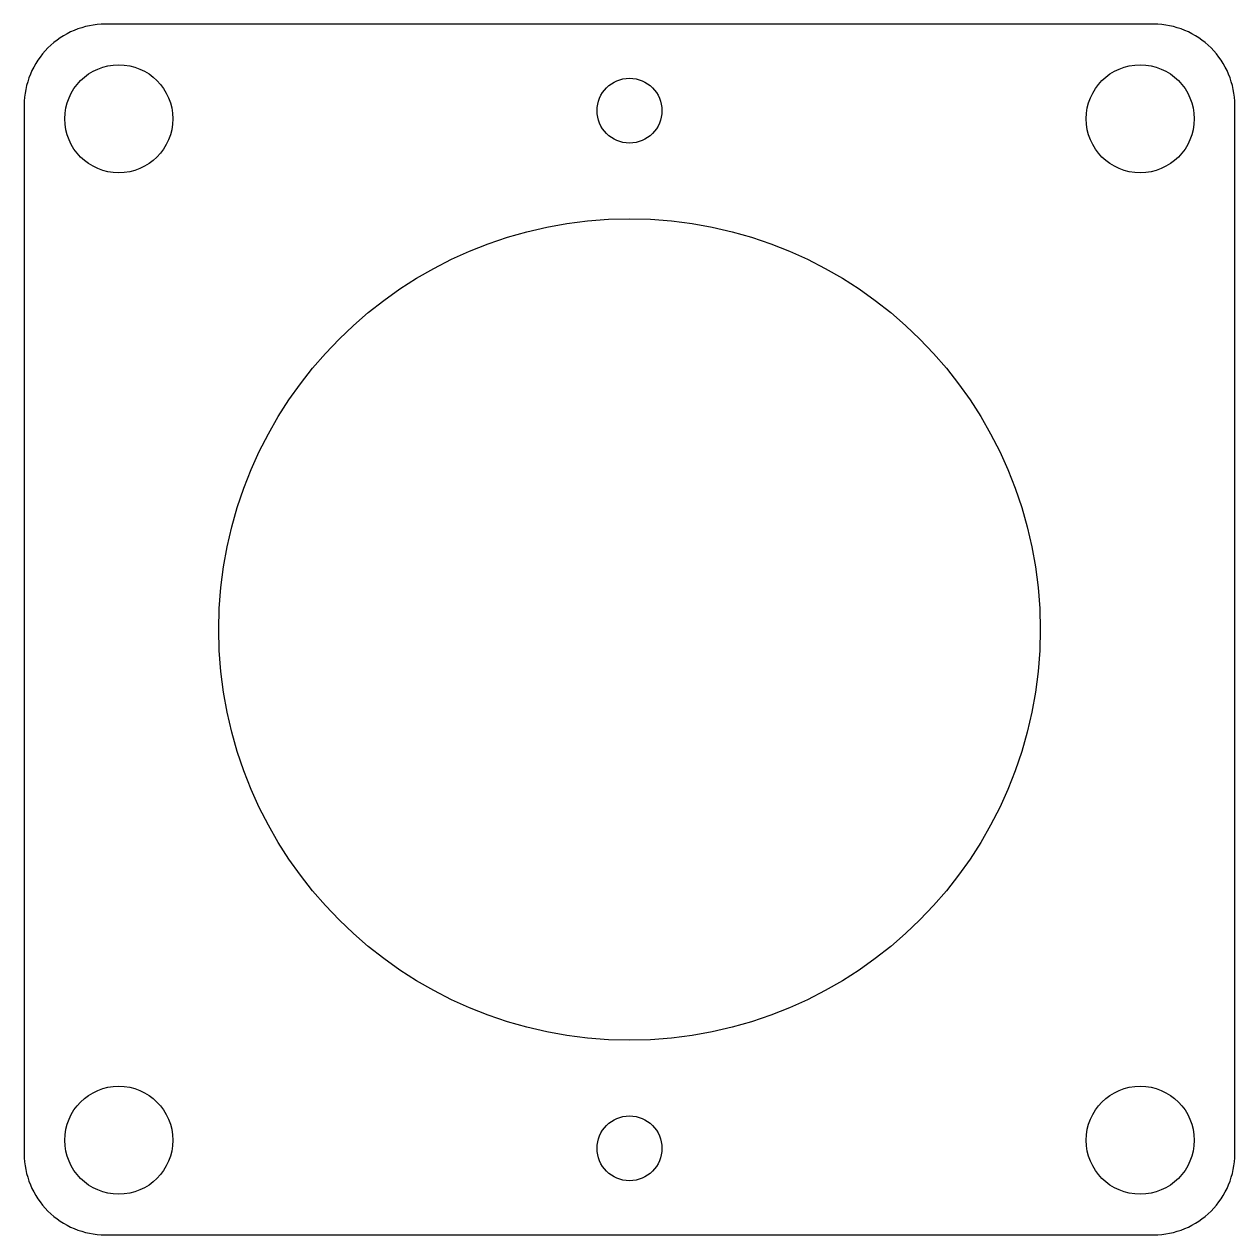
# Model space of a CAD drawing. Header units: millimetres. Extents: x 0 to 56, y 0 to 56.
import ezdxf

# ---------------------------------------------------------------- set-up
doc = ezdxf.new("R2010")
doc.units = ezdxf.units.MM

msp = doc.modelspace()

# ---------------------------------------------------------------- linework, layer by layer
msp.add_lwpolyline([(0, 3.751, 0.414214), (3.751, 0), (52.259, 0, 0.414214), (56.01, 3.751), (56.01, 52.259, 0.414214), (52.259, 56.01), (3.751, 56.01, 0.414214), (0, 52.259)], format="xyb", close=True)
for centre, radius in [((4.376, 51.634), 2.5), ((51.634, 51.634), 2.5), ((28.005, 52.01), 1.5), ((28.005, 28.005), 19.003), ((4.376, 4.376), 2.5), ((51.634, 4.376), 2.5), ((28.005, 4), 1.5)]:
    msp.add_circle(centre, radius)

doc.saveas('drawing.dxf')
